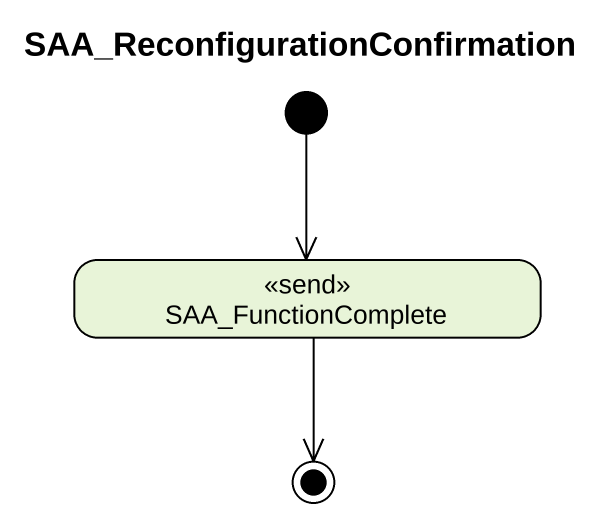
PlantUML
@startuml
title SAA_ReconfigurationConfirmation
hide empty description
state SAA_FunctionComplete <<send>>
[*] --> SAA_FunctionComplete
SAA_FunctionComplete --> [*]
@enduml
